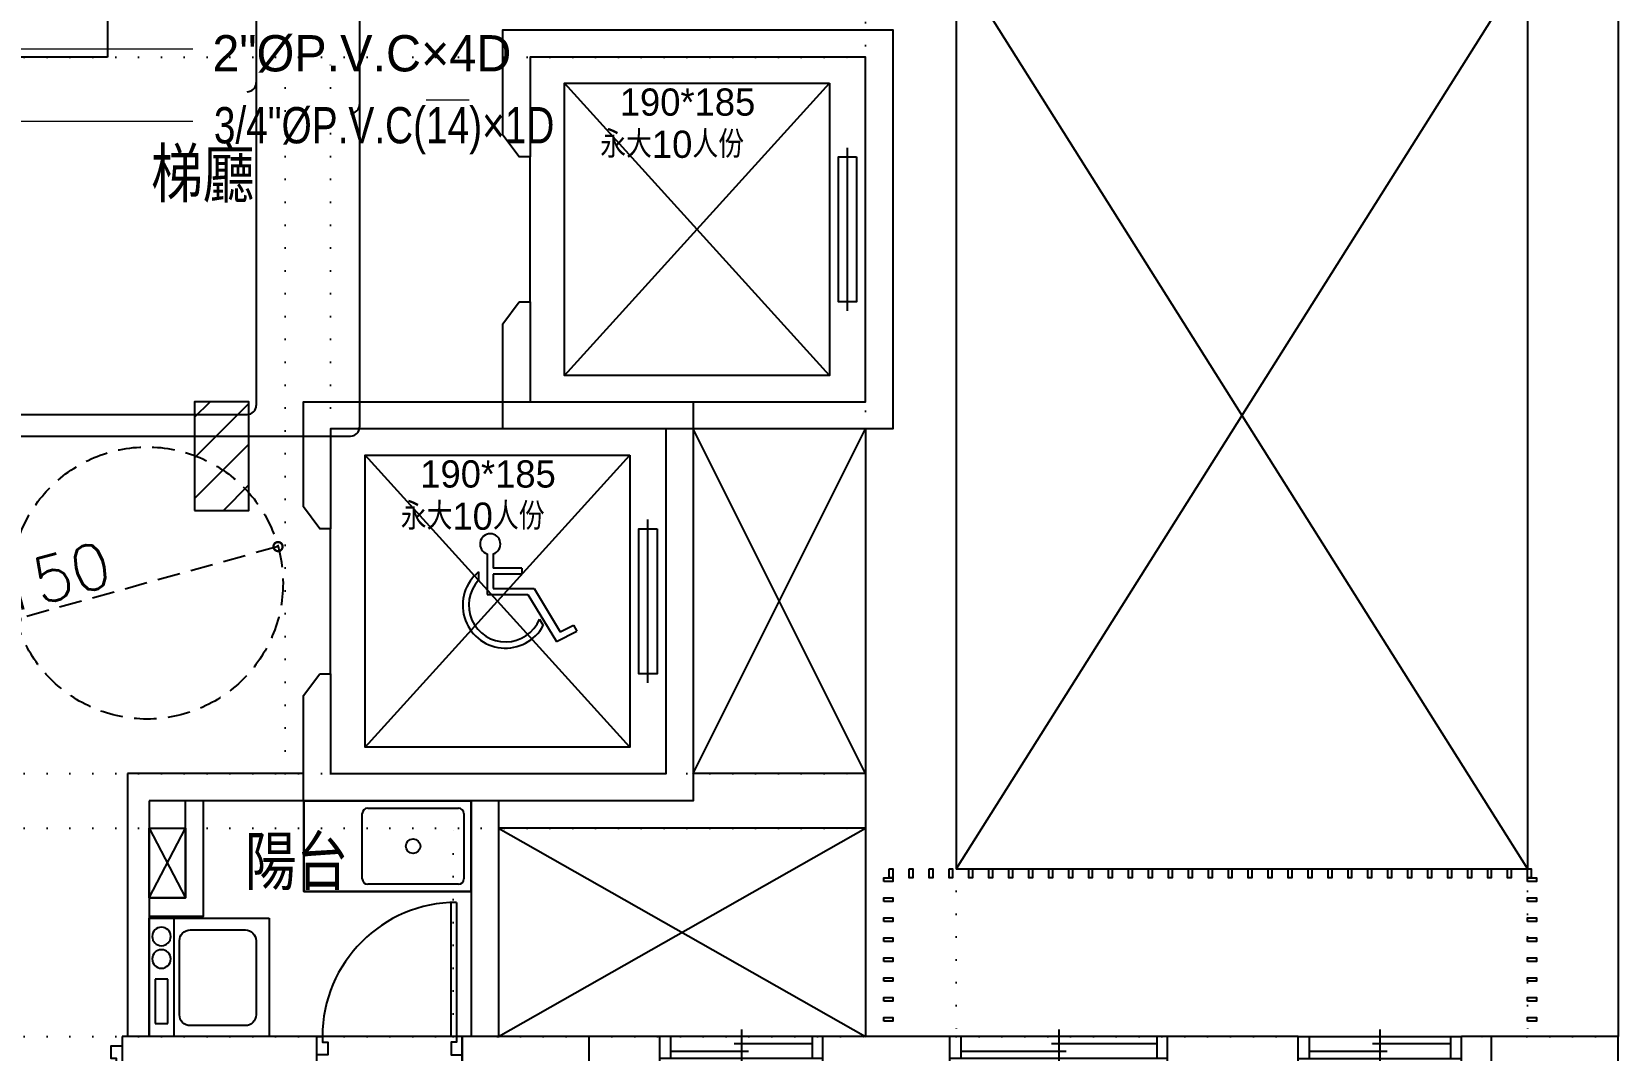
# Model space of a CAD drawing. Header units: millimetres. Extents: x 98197 to 106565, y 53890 to 60222.
# Drawn here: x 103748 to 104623, y 55663 to 56225 of the extents above; entities that cross this region are included whole.
import ezdxf

# ---------------------------------------------------------------- set-up
doc = ezdxf.new("R2010")
doc.units = ezdxf.units.MM
doc.header["$LTSCALE"] = 50
doc.header["$MEASUREMENT"] = 0
doc.header["$PDMODE"] = 1
doc.linetypes.add('DASHED2', pattern=[0.375, 0.25, -0.125])
doc.linetypes.add('DOT', pattern=[0.25, 0, -0.25])
doc.layers.get('0').update_dxf_attribs({"color": 8, "linetype": 'CONTINUOUS'})
doc.layers.get('Defpoints').update_dxf_attribs({"color": 8, "linetype": 'CONTINUOUS'})
doc.layers.add('00', color=7, linetype='DOT')
doc.layers.add('11L', color=241, linetype='CONTINUOUS')
doc.styles.add('aeh', font='c2.shx', dxfattribs={"bigfont": 'china.shx'})
doc.styles.add('CHINA', font='c2', dxfattribs={"bigfont": 'china'})
doc.styles.add('JEH', font='SIMPLEX.SHX', dxfattribs={"bigfont": 'JE.SHX'})
doc.styles.add('NOTHING', font='TC-SIMP.SHX', dxfattribs={"bigfont": 'AE.SHX'})
doc.dimstyles.new('JEH', dxfattribs={"dimscale": 10, "dimtxt": 3, "dimasz": 4, "dimexe": 1, "dimexo": 1, "dimgap": 0.09, "dimtad": 1, "dimdsep": 46, "dimtxsty": 'JEH', "dimblk": 'DOTSMALL', "dimcen": 0.1, "dimadec": 0, "dimazin": 0, "dimtfac": 1, "dimtdec": 1, "dimtmove": 2, "dimatfit": 3, "dimfxl": 1, "dimtolj": 1, "dimtzin": 0, "dimarcsym": 0})

# ---------------------------------------------------------------- blocks, each defined once
blk = doc.blocks.new('*U24', base_point=(556940.24, 45415.43))
for p, q in [((556890.24, 45422.93), (556890.24, 45407.93)), ((556990.24, 45422.93), (556990.24, 45407.93)), ((556893.24, 45313.93), (556893.24, 45407.93)), ((556893.24, 45407.93), (556896.24, 45407.93)), ((556896.24, 45407.93), (556896.24, 45313.93))]:
    blk.add_line(p, q)
for points in [[(556890.24, 45407.93), (556893.24, 45407.93), (556893.24, 45410.93), (556896.24, 45410.93), (556896.24, 45417.93), (556890.24, 45417.93)], [(556990.24, 45407.93), (556987.24, 45407.93), (556987.24, 45410.93), (556984.24, 45410.93), (556984.24, 45417.93), (556990.24, 45417.93)]]:
    blk.add_lwpolyline(points)
blk.add_arc((556893.24, 45407.93), 94, -90, 0)
blk = doc.blocks.new('*U25', base_point=(557135.24, 45415.43))
for p, q in [((557169.24, 45422.93), (557169.24, 45496.93)), ((557172.24, 45496.93), (557172.24, 45422.93)), ((557095.24, 45407.93), (557095.24, 45422.93)), ((557169.24, 45422.93), (557095.24, 45422.93)), ((557172.24, 45422.93), (557169.24, 45422.93)), ((557175.24, 45407.93), (557175.24, 45422.93)), ((557175.24, 45407.93), (557095.24, 45407.93))]:
    blk.add_line(p, q)
for points in [[(557095.24, 45422.93), (557098.24, 45422.93), (557098.24, 45419.93), (557101.24, 45419.93), (557101.24, 45412.93), (557095.24, 45412.93)], [(557175.24, 45422.93), (557172.24, 45422.93), (557172.24, 45419.93), (557169.24, 45419.93), (557169.24, 45412.93), (557175.24, 45412.93)]]:
    blk.add_lwpolyline(points)
blk.add_arc((557172.24, 45422.93), 74, 90, 180)
blk = doc.blocks.new('*U27', base_point=(551368.96, 44174.06))
for p, q in [((551368.96, 44185.56), (551368.96, 44165.56)), ((551323.96, 44166.56), (551323.96, 44181.56)), ((551413.96, 44181.56), (551323.96, 44181.56)), ((551329.96, 44181.56), (551329.96, 44169.56)), ((551329.96, 44177.56), (551372.96, 44177.56)), ((551407.96, 44181.56), (551407.96, 44169.56)), ((551413.96, 44166.56), (551413.96, 44181.56)), ((551413.96, 44169.56), (551323.96, 44169.56)), ((551407.96, 44173.56), (551364.96, 44173.56)), ((551413.96, 44166.56), (551323.96, 44166.56))]:
    blk.add_line(p, q)
blk = doc.blocks.new('*U29', base_point=(551535.96, 44174.06))
for p, q in [((551535.96, 44185.56), (551535.96, 44165.56)), ((551475.96, 44166.56), (551475.96, 44181.56)), ((551475.96, 44181.56), (551595.96, 44181.56)), ((551481.96, 44181.56), (551481.96, 44169.56)), ((551481.96, 44177.56), (551539.96, 44177.56)), ((551589.96, 44181.56), (551589.96, 44169.56)), ((551595.96, 44166.56), (551595.96, 44181.56)), ((551475.96, 44169.56), (551595.96, 44169.56)), ((551589.96, 44173.56), (551531.96, 44173.56)), ((551475.96, 44166.56), (551595.96, 44166.56))]:
    blk.add_line(p, q)
blk = doc.blocks.new('*U30', base_point=(551700.96, 44174.06))
for p, q in [((551700.96, 44185.56), (551700.96, 44165.56)), ((551655.96, 44166.56), (551655.96, 44181.56)), ((551655.96, 44181.56), (551745.96, 44181.56)), ((551661.96, 44181.56), (551661.96, 44169.56)), ((551661.96, 44177.56), (551704.96, 44177.56)), ((551739.96, 44181.56), (551739.96, 44169.56)), ((551745.96, 44166.56), (551745.96, 44181.56)), ((551655.96, 44169.56), (551745.96, 44169.56)), ((551739.96, 44173.56), (551696.96, 44173.56)), ((551655.96, 44166.56), (551745.96, 44166.56))]:
    blk.add_line(p, q)
blk = doc.blocks.new('_DotSmall')
at = {"color": 0, "linetype": 'ByBlock', "const_width": 0.5}
blk.add_lwpolyline([(-0.0625, 0, 1), (0.0625, 0, 1)], format="xyb", close=True, dxfattribs=at)
blk = doc.blocks.new('*D62')
at = {"color": 0, "linetype": 'DASHED2', "lineweight": -2, "transparency": 16777216}
blk.add_line((103883.89, 55940.71), (103739.37, 55900.56), dxfattribs=at)
at = {"layer": 'Defpoints', "color": 0, "linetype": 'DASHED2', "transparency": 16777216}
for p in [(103883.89, 55940.71), (103739.37, 55900.56)]:
    blk.add_point(p, dxfattribs=at)
at = {"color": 0, "linetype": 'DASHED2', "lineweight": -2, "transparency": 16777216, "xscale": 10, "yscale": 10, "zscale": 10}
for p, rotation in [((103883.89, 55940.71), 15.52411099675541), ((103739.37, 55900.56), 195.5241109967554)]:
    blk.add_blockref('_DotSmall', p, dxfattribs=dict(at, rotation=rotation))
at = {"color": 0, "linetype": 'DASHED2', "transparency": 16777216, "insert": (103749.36, 55920.63), "char_height": 25, "attachment_point": 5, "rotation": 15.52411, "style": 'JEH'}
blk.add_mtext('\\A1;∅150', dxfattribs=at)
blk = doc.blocks.new('A$C3A6A5EC2')
for p, q in [((-14.23, 17.63), (-14.23, -2.37)), ((-11.23, 17.63), (-11.23, 10.63)), ((-18.43, 8.73), (-18.43, 4.64)), ((2.77, 10.63), (-11.23, 10.63)), ((2.77, 10.63), (2.77, 7.63)), ((-11.23, 7.63), (-11.23, 0.63)), ((2.77, 7.63), (-11.23, 7.63)), ((-11.23, 0.63), (8.77, 0.63)), ((8.77, 0.63), (21.61, -20.64)), ((-14.23, -2.37), (5.77, -2.37)), ((5.77, -2.37), (19.77, -25.37)), ((11.41, -14.48), (13.24, -17.59)), ((19.77, -25.37), (29.77, -20.31)), ((21.61, -20.64), (28.14, -17.38)), ((28.14, -17.37), (29.77, -20.31))]:
    blk.add_line(p, q)
for centre, radius, start, end in [((-12.73, 22.4), 5, 287.4576, 252.5424), ((-5.23, -7.6), 21, 128.93781, 331.60007), ((-5.23, -7.6), 18, 137.15724, 337.53809)]:
    blk.add_arc(centre, radius, start, end)
blk = doc.blocks.new('BOXC', base_point=(3877.978, 1738.882))
for p, q in [((3877.478, 1739.882), (3877.478, 1738.882)), ((3878.478, 1739.882), (3877.478, 1739.882)), ((3878.478, 1738.882), (3878.478, 1739.882)), ((3877.478, 1738.882), (3878.478, 1738.882))]:
    blk.add_line(p, q)
blk = doc.blocks.new('$$FUFA4')
for p, q in [((0, 66.19), (0, 0)), ((65.27, 66.19), (0, 66.19)), ((65.27, 0), (65.27, 66.19)), ((0, 52.66), (65.27, 52.66)), ((53.21, 49.52), (12.4, 49.52)), ((6.46, 43.58), (6.46, 13.19)), ((59.15, 13.19), (59.15, 43.58)), ((0, 0), (65.27, 0)), ((12.4, 7.25), (53.21, 7.25))]:
    blk.add_line(p, q)
for centre in [(10.03, 59.43), (22.44, 59.43)]:
    blk.add_circle(centre, 5.1)
for centre, start, end in [((12.4, 43.58), 90, 180), ((53.21, 43.58), 0, 90), ((12.4, 13.19), 180, 270), ((53.21, 13.19), 270, 0)]:
    blk.add_arc(centre, 5.94, start, end)
at = {"xscale": 6.968723676982174, "yscale": -24.39968830585457, "zscale": 6.968723676982174, "rotation": 90.00000000002778}
blk.add_blockref('BOXC', (33.65, 59.43), dxfattribs=at)

msp = doc.modelspace()

# ---------------------------------------------------------------- hatches: boundary and pattern name
h = msp.add_hatch()
h.set_pattern_fill('ANSI31', color=256, scale=5, style=0)
h.set_pattern_definition([(45, (91983.28, 53676.534), (-11.22532, 11.22532), [])])
h.paths.add_polyline_path([(103837.857, 55960.566), (103867.857, 55960.566), (103867.857, 56020.566), (103837.857, 56020.566)])

# ---------------------------------------------------------------- linework, layer by layer
for p, q in [((103789.857, 56355.566), (103789.857, 56210.566)), ((104622.857, 56355.566), (104622.857, 55670.566)), ((104257.857, 56263.066), (104257.857, 55763.066)), ((104572.857, 56263.066), (104257.857, 55763.066)), ((104257.857, 56263.066), (104572.857, 55763.066)), ((104572.857, 56263.066), (104572.857, 55763.066)), ((103789.857, 56210.566), (103146.857, 56210.566)), ((104187.857, 56035.066), (104041.857, 56196.066)), ((104041.857, 56035.066), (104187.857, 56196.066)), ((104022.857, 56075.566), (104022.857, 56155.566)), ((104197.857, 56070.566), (104197.857, 56160.566)), ((104112.857, 55815.566), (104207.857, 56005.566)), ((104202.857, 56005.566), (104112.857, 56005.566)), ((104207.857, 55815.566), (104112.857, 56005.566)), ((104207.857, 56005.566), (104207.857, 55670.566)), ((104077.857, 55830.066), (103931.857, 55991.066)), ((103931.857, 55830.066), (104077.857, 55991.066)), ((104087.857, 55865.566), (104087.857, 55955.566)), ((103912.857, 55870.566), (103912.857, 55950.566)), ((103897.857, 55815.566), (103800.857, 55815.566)), ((103800.857, 55815.566), (103800.857, 55670.566)), ((104207.857, 55815.566), (104112.857, 55815.566)), ((103812.857, 55800.566), (103812.857, 55670.566)), ((103902.857, 55800.566), (103812.857, 55800.566)), ((103898.126, 55800.566), (103990.357, 55800.566)), ((103898.126, 55750.566), (103898.126, 55800.566)), ((103990.357, 55800.566), (103898.126, 55800.566)), ((103933.357, 55796.566), (103983.357, 55796.566)), ((103990.357, 55800.566), (103990.357, 55670.566)), ((103990.357, 55800.566), (103990.357, 55750.566)), ((104005.357, 55800.566), (104005.357, 55670.566)), ((103812.857, 55747.066), (103832.857, 55785.566)), ((103812.857, 55785.566), (103832.857, 55747.066)), ((103930.357, 55757.566), (103930.357, 55793.566)), ((103986.357, 55793.566), (103986.357, 55757.566)), ((104207.857, 55785.566), (104005.357, 55785.566)), ((104005.357, 55670.566), (104207.857, 55785.566)), ((104005.357, 55785.566), (104207.857, 55670.566)), ((104257.857, 55763.066), (104572.857, 55763.066)), ((103990.357, 55750.566), (103898.126, 55750.566)), ((103983.357, 55754.566), (103933.357, 55754.566)), ((103905.357, 55670.566), (103797.857, 55670.566)), ((104094.357, 55670.566), (103985.357, 55670.566)), ((104254.357, 55670.566), (104184.357, 55670.566)), ((104446.357, 55670.566), (104374.357, 55670.566)), ((104587.857, 55670.566), (104536.357, 55670.566))]:
    msp.add_line(p, q)
for points in [[(104016.857, 56075.566), (104022.857, 56075.566), (104022.857, 56020.566), (104207.857, 56020.566), (104207.857, 56210.566), (104022.857, 56210.566), (104022.857, 56155.566), (104016.857, 56155.566), (104007.857, 56167.566), (104007.857, 56225.566), (104222.857, 56225.566), (104222.857, 56005.566), (104007.857, 56005.566), (104007.857, 56063.566)], [(104187.857, 56196.066), (104187.857, 56035.066), (104041.857, 56035.066), (104041.857, 56196.066)], [(104202.857, 56155.566), (104202.857, 56075.566), (104192.857, 56075.566), (104192.857, 56155.566)], [(103837.857, 55960.566), (103867.857, 55960.566), (103867.857, 56020.566), (103837.857, 56020.566)], [(103906.857, 55870.566), (103912.857, 55870.566), (103912.857, 55815.566), (104097.857, 55815.566), (104097.857, 56005.566), (103912.857, 56005.566), (103912.857, 55950.566), (103906.857, 55950.566), (103897.857, 55962.566), (103897.857, 56020.566), (104112.857, 56020.566), (104112.857, 55800.566), (103897.857, 55800.566), (103897.857, 55858.566)], [(104077.857, 55991.066), (104077.857, 55830.066), (103931.857, 55830.066), (103931.857, 55991.066)], [(104092.857, 55950.566), (104092.857, 55870.566), (104082.857, 55870.566), (104082.857, 55950.566)], [(103812.857, 55785.566), (103832.857, 55785.566), (103832.857, 55747.066), (103812.857, 55747.066)], [(104220.857, 55763.066), (104222.857, 55763.066), (104222.857, 55758.066), (104220.857, 55758.066)], [(104231.857, 55763.066), (104233.857, 55763.066), (104233.857, 55758.066), (104231.857, 55758.066)], [(104242.857, 55763.066), (104244.857, 55763.066), (104244.857, 55758.066), (104242.857, 55758.066)], [(104253.857, 55763.066), (104255.857, 55763.066), (104255.857, 55758.066), (104253.857, 55758.066)], [(104264.857, 55763.066), (104266.857, 55763.066), (104266.857, 55758.066), (104264.857, 55758.066)], [(104275.857, 55763.066), (104277.857, 55763.066), (104277.857, 55758.066), (104275.857, 55758.066)], [(104286.857, 55763.066), (104288.857, 55763.066), (104288.857, 55758.066), (104286.857, 55758.066)], [(104297.857, 55763.066), (104299.857, 55763.066), (104299.857, 55758.066), (104297.857, 55758.066)], [(104308.857, 55763.066), (104310.857, 55763.066), (104310.857, 55758.066), (104308.857, 55758.066)], [(104319.857, 55763.066), (104321.857, 55763.066), (104321.857, 55758.066), (104319.857, 55758.066)], [(104330.857, 55763.066), (104332.857, 55763.066), (104332.857, 55758.066), (104330.857, 55758.066)], [(104341.857, 55763.066), (104343.857, 55763.066), (104343.857, 55758.066), (104341.857, 55758.066)], [(104352.857, 55763.066), (104354.857, 55763.066), (104354.857, 55758.066), (104352.857, 55758.066)], [(104363.857, 55763.066), (104365.857, 55763.066), (104365.857, 55758.066), (104363.857, 55758.066)], [(104374.857, 55763.066), (104376.857, 55763.066), (104376.857, 55758.066), (104374.857, 55758.066)], [(104385.857, 55763.066), (104387.857, 55763.066), (104387.857, 55758.066), (104385.857, 55758.066)], [(104396.857, 55763.066), (104398.857, 55763.066), (104398.857, 55758.066), (104396.857, 55758.066)], [(104407.857, 55763.066), (104409.857, 55763.066), (104409.857, 55758.066), (104407.857, 55758.066)], [(104418.857, 55763.066), (104420.857, 55763.066), (104420.857, 55758.066), (104418.857, 55758.066)], [(104429.857, 55763.066), (104431.857, 55763.066), (104431.857, 55758.066), (104429.857, 55758.066)], [(104440.857, 55763.066), (104442.857, 55763.066), (104442.857, 55758.066), (104440.857, 55758.066)], [(104451.857, 55763.066), (104453.857, 55763.066), (104453.857, 55758.066), (104451.857, 55758.066)], [(104462.857, 55763.066), (104464.857, 55763.066), (104464.857, 55758.066), (104462.857, 55758.066)], [(104473.857, 55763.066), (104475.857, 55763.066), (104475.857, 55758.066), (104473.857, 55758.066)], [(104484.857, 55763.066), (104486.857, 55763.066), (104486.857, 55758.066), (104484.857, 55758.066)], [(104495.857, 55763.066), (104497.857, 55763.066), (104497.857, 55758.066), (104495.857, 55758.066)], [(104506.857, 55763.066), (104508.857, 55763.066), (104508.857, 55758.066), (104506.857, 55758.066)], [(104517.857, 55763.066), (104519.857, 55763.066), (104519.857, 55758.066), (104517.857, 55758.066)], [(104528.857, 55763.066), (104530.857, 55763.066), (104530.857, 55758.066), (104528.857, 55758.066)], [(104539.857, 55763.066), (104541.857, 55763.066), (104541.857, 55758.066), (104539.857, 55758.066)], [(104550.857, 55763.066), (104552.857, 55763.066), (104552.857, 55758.066), (104550.857, 55758.066)], [(104561.857, 55763.066), (104563.857, 55763.066), (104563.857, 55758.066), (104561.857, 55758.066)], [(104572.857, 55763.066), (104574.857, 55763.066), (104574.857, 55758.066), (104572.857, 55758.066)], [(104217.857, 55756.066), (104217.857, 55758.066), (104222.857, 55758.066), (104222.857, 55756.066)], [(104572.857, 55756.066), (104572.857, 55758.066), (104577.857, 55758.066), (104577.857, 55756.066)], [(104217.857, 55745.066), (104217.857, 55747.066), (104222.857, 55747.066), (104222.857, 55745.066)], [(104572.857, 55745.066), (104572.857, 55747.066), (104577.857, 55747.066), (104577.857, 55745.066)], [(104217.857, 55734.066), (104217.857, 55736.066), (104222.857, 55736.066), (104222.857, 55734.066)], [(104572.857, 55734.066), (104572.857, 55736.066), (104577.857, 55736.066), (104577.857, 55734.066)], [(104217.857, 55723.066), (104217.857, 55725.066), (104222.857, 55725.066), (104222.857, 55723.066)], [(104572.857, 55723.066), (104572.857, 55725.066), (104577.857, 55725.066), (104577.857, 55723.066)], [(104217.857, 55712.066), (104217.857, 55714.066), (104222.857, 55714.066), (104222.857, 55712.066)], [(104572.857, 55712.066), (104572.857, 55714.066), (104577.857, 55714.066), (104577.857, 55712.066)], [(104217.857, 55701.066), (104217.857, 55703.066), (104222.857, 55703.066), (104222.857, 55701.066)], [(104572.857, 55701.066), (104572.857, 55703.066), (104577.857, 55703.066), (104577.857, 55701.066)], [(104217.857, 55690.066), (104217.857, 55692.066), (104222.857, 55692.066), (104222.857, 55690.066)], [(104572.857, 55690.066), (104572.857, 55692.066), (104577.857, 55692.066), (104577.857, 55690.066)], [(104217.857, 55679.066), (104217.857, 55681.066), (104222.857, 55681.066), (104222.857, 55679.066)], [(104572.857, 55679.066), (104572.857, 55681.066), (104577.857, 55681.066), (104577.857, 55679.066)], [(104055.357, 55670.566), (103985.357, 55670.566), (103985.357, 55600.566), (104055.357, 55600.566)], [(104622.857, 55670.566), (104552.857, 55670.566), (104552.857, 55600.566), (104622.857, 55600.566)]]:
    msp.add_lwpolyline(points, close=True)
for points in [[(103812.857, 55747.066), (103832.857, 55747.066), (103832.857, 55800.566)], [(103812.857, 55737.066), (103842.857, 55737.066), (103842.857, 55800.566)]]:
    msp.add_lwpolyline(points)
at = {"linetype": 'Continuous'}
msp.add_lwpolyline([(103990.357, 55800.566), (103898.126, 55800.566), (103898.126, 55750.566), (103990.357, 55750.566), (103990.357, 55800.566)], dxfattribs=at)
at = {"linetype": 'DASHED2'}
msp.add_circle((103811.631, 55920.632), 75, dxfattribs=at)
msp.add_circle((103958.357, 55775.566), 4)
for centre, start, end in [((103933.357, 55793.566), 90, 180), ((103983.357, 55793.566), 360, 90), ((103933.357, 55757.566), 180, 270), ((103983.357, 55757.566), 270, 360)]:
    msp.add_arc(centre, 3, start, end)
at = {"layer": '00'}
for p, q in [((104207.857, 56355.566), (104207.857, 55670.566)), ((104257.857, 56355.566), (104257.857, 55670.566)), ((104572.857, 56355.566), (104572.857, 55670.566)), ((104622.857, 56355.566), (104622.857, 55670.566)), ((103605.357, 56210.566), (104207.857, 56210.566)), ((103887.857, 55815.566), (103887.857, 56210.566)), ((103912.857, 55815.566), (103912.857, 56210.566)), ((103605.357, 55815.566), (104207.857, 55815.566)), ((103605.357, 55785.566), (104207.857, 55785.566)), ((103980.357, 55670.566), (103980.357, 55785.566)), ((104005.357, 55670.566), (104005.357, 55785.566)), ((103605.357, 55670.566), (103985.357, 55670.566)), ((104055.357, 55670.566), (104207.857, 55670.566)), ((104257.857, 55670.566), (104552.857, 55670.566))]:
    msp.add_line(p, q, dxfattribs=at)
for points in [[(104055.357, 55670.566), (103985.357, 55670.566), (103985.357, 55600.566), (104055.357, 55600.566)], [(104622.857, 55670.566), (104552.857, 55670.566), (104552.857, 55600.566), (104622.857, 55600.566)]]:
    msp.add_lwpolyline(points, close=True, dxfattribs=at)
at = {"layer": '11L'}
for p, q in [((103928.857, 56428.531), (103928.857, 56184.458)), ((103928.857, 56428.531), (103928.857, 56006.566)), ((103871.857, 56380.531), (103871.857, 56196.458)), ((103871.857, 56380.531), (103871.857, 56018.566)), ((103552.857, 56013.566), (103866.857, 56013.566)), ((103552.857, 56001.566), (103923.857, 56001.566))]:
    msp.add_line(p, q, dxfattribs=at)
at = {"layer": '11L', "lineweight": 0}
for p, q in [((103721.395, 56215.104), (103836.92, 56215.104)), ((103681.474, 56175.182), (103836.92, 56175.182))]:
    msp.add_line(p, q, dxfattribs=at)
at = {"layer": '11L'}
for centre in [(103866.857, 56196.458), (103923.857, 56184.458), (103866.857, 56018.566), (103923.857, 56006.566)]:
    msp.add_arc(centre, 5, 270, 0, dxfattribs=at)

# ---------------------------------------------------------------- block references
at = {"xscale": -1.125, "yscale": -1.125, "zscale": 1.125, "rotation": 179.9999999873162}
msp.add_blockref('A$C3A6A5EC2', (104015.207, 55916.93), dxfattribs=at)
for name, p in [('*U25', (103945.357, 55663.066)), ('*U24', (103747.857, 55663.066))]:
    msp.add_blockref(name, p)
at = {"xscale": -1, "rotation": 89.99999999999993}
msp.add_blockref('$$FUFA4', (103879.051, 55735.834), dxfattribs=at)
at = {"xscale": -1}
for name, p in [('*U30', (104139.357, 55663.066)), ('*U29', (104314.357, 55663.066)), ('*U27', (104491.357, 55663.066))]:
    msp.add_blockref(name, p, dxfattribs=at)

# ---------------------------------------------------------------- texts
for s, height, style, p in [('190*185', 15, 'aeh', (104072.295, 56178.239)), ('永大10人份', 15, 'aeh', (104061.534, 56154.975)), ('梯廳', 30, 'NOTHING', (103813.892, 56130.381)), ('190*185', 15, 'aeh', (103962.295, 55973.239)), ('永大10人份', 15, 'aeh', (103951.534, 55949.975)), ('陽台', 30, 'NOTHING', (103865.604, 55751.315))]:
    msp.add_text(s, height=height, dxfattribs=dict(style=style)).set_placement(p)
at = {"layer": '11L', "style": 'CHINA'}
msp.add_text('2"%%CP.V.C×4D', height=20, dxfattribs=at).set_placement((103847.694, 56202.627))
at = {"layer": '11L', "lineweight": 0, "style": 'CHINA', "width": 0.8}
msp.add_text('3/4"%%CP.V.C(%%O14%%O)×1D', height=20, dxfattribs=at).set_placement((103848.494, 56162.976))

# ---------------------------------------------------------------- dimensions: what is measured, and where the dimension line sits
at = {"linetype": 'DASHED2'}
dim = msp.add_diameter_dim_2p(p1=(103883.894, 55940.705), p2=(103739.367, 55900.559), dimstyle='JEH', override={"dimtxt": 2.5, "dimasz": 1}, dxfattribs=at)
dim.commit()
dim.dimension.update_dxf_attribs({"geometry": '*D62', "text_midpoint": (103749.365, 55920.632), "dimtype": 131})

doc.saveas('drawing.dxf')
